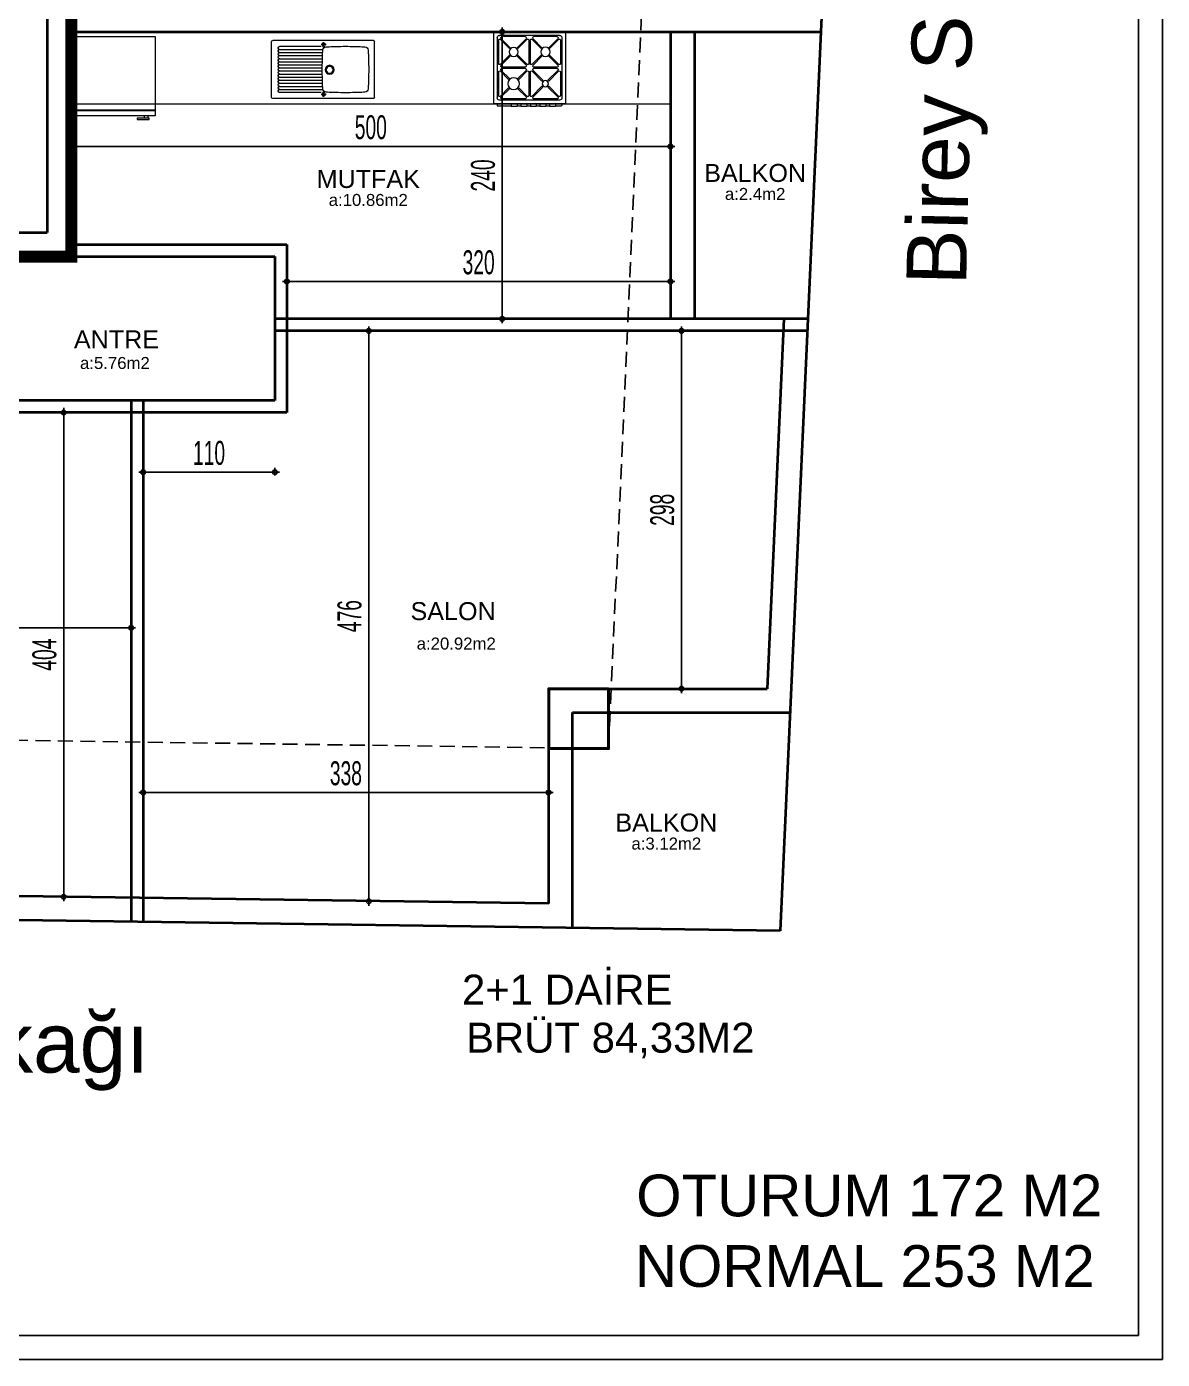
# Model space of a CAD drawing. Extents: x 2485 to 13744, y -6554 to 4135.
# Drawn here: x 9180 to 10128, y -6554 to -5442 of the extents above; entities that cross this region are included whole.
import ezdxf
from ezdxf.enums import TextEntityAlignment as Align

# ---------------------------------------------------------------- set-up
doc = ezdxf.new("R2010")
doc.units = 0
for name, pattern in [('DASHED2', [0.375, 0.25, -0.125]), ('DOT2', [3.175, 0, -3.175]), ('DUZ', [0])]:
    doc.linetypes.add(name, pattern=pattern)
for name, color, linetype in [('alan', 7, 'Continuous'), ('DIM', 7, 'Continuous'), ('mahal', 7, 'Continuous'), ('Y-IMAR', 15, 'DUZ')]:
    doc.layers.add(name, color=color, linetype=linetype)
for name, color, linetype, lineweight in [('DUVAR', 4, 'Continuous', 35), ('ince', 203, 'DUZ', 20), ('kolon', 1, 'Continuous', 40), ('MERDIVEN', 161, 'Continuous', 15), ('MIMARI', 2, 'Continuous', 20), ('OLCU10', 2, 'Continuous', 25), ('tefris', 6, 'Continuous', 15), ('YAZI_CADDE_SOKAK_YOL', 3, 'Continuous', 0)]:
    doc.layers.add(name, color=color, linetype=linetype, lineweight=lineweight)
doc.styles.get("Standard").update_dxf_attribs({"font": 'arial.ttf'})
doc.styles.add('STYLE1', font='arial.ttf', dxfattribs={"height": 1})
doc.styles.add('STYLE4', font='comic.ttf', dxfattribs={"height": 9})
doc.styles.add('T', font='ISOt.shx', dxfattribs={"width": 0.6})
doc.styles.add('VAZ', font='tahoma.ttf')
doc.dimstyles.new('DOT2', dxfattribs={"dimtxt": 20, "dimasz": 0.7, "dimexe": 5, "dimexo": 5, "dimgap": 6, "dimtad": 1, "dimdec": 0, "dimdsep": 46, "dimtxsty": 'T', "dimblk1": 'SEL2', "dimblk2": 'SEL2', "dimsah": 1, "dimcen": 0, "dimse1": 1, "dimse2": 1, "dimclrd": 256, "dimclre": 256, "dimclrt": 256, "dimadec": 0, "dimazin": 0, "dimtfac": 1, "dimtdec": 0, "dimtix": 1, "dimtmove": 2, "dimatfit": 3, "dimldrblk": 'SEL2', "dimfxl": 1, "dimtolj": 1, "dimtzin": 0, "dimarcsym": 0})

# ---------------------------------------------------------------- blocks, each defined once
blk = doc.blocks.new('G$C5A3F1A31')
at = {"layer": 'ince', "ltscale": 0.1}
for p, q in [((175.9, 41.6), (24.3, 41.6)), ((24.3, 20), (24.3, 41.6)), ((175.9, 20), (175.9, 41.6)), ((99.9, 25.2), (29.9, 25.2)), ((29.9, 21.7), (29.9, 25.2)), ((99.9, 25.2), (99.9, 21.7)), ((29.9, 20), (0.5, 20)), ((29.9, 20), (24.3, 20)), ((99.9, 21.7), (29.9, 21.7)), ((29.9, 0), (29.9, 20)), ((169.9, 20), (29.9, 20)), ((98.5, 17.8), (98.5, 21.3)), ((169.9, 21.3), (98.5, 21.3)), ((169.9, 17.8), (98.5, 17.8)), ((169.9, 21.3), (169.9, 17.8)), ((200.5, 20), (169.9, 20)), ((169.9, 0), (169.9, 20)), ((29.9, 0), (0.5, 0)), ((0.5, 0), (200.5, 0)), ((169.9, 0), (29.9, 0)), ((200.5, 0), (169.9, 0))]:
    blk.add_line(p, q, dxfattribs=at)
at = {"layer": 'MIMARI', "ltscale": 0.1}
for p, q in [((36.9, 198.8), (36.9, 222.1)), ((41.6, 222.1), (36.9, 222.1)), ((41.6, 198.8), (41.6, 222.1)), ((159.4, 198.8), (159.4, 222.1)), ((164.1, 222.1), (159.4, 222.1)), ((159.4, 198.8), (159.4, 222.1)), ((164.1, 222.1), (159.4, 222.1)), ((164.1, 198.8), (164.1, 222.1)), ((164.1, 198.8), (164.1, 222.1)), ((47.5, 198.8), (47.5, 210.5)), ((47.5, 210.5), (153.6, 210.5)), ((153.6, 198.8), (153.6, 210.5)), ((36.9, 198.8), (41.6, 198.8)), ((47.5, 198.8), (153.6, 198.8)), ((159.4, 198.8), (164.1, 198.8)), ((-5, 141.6), (12.8, 141.6)), ((-5, 141.6), (-5, 139.3)), ((-5, 139.3), (10.5, 139.3)), ((10.5, 139.3), (10.5, 129.9)), ((12.8, 141.6), (12.8, 127.5)), ((188.2, 141.6), (188.2, 127.5)), ((206, 141.6), (188.2, 141.6)), ((190.5, 139.3), (190.5, 129.9)), ((206, 139.3), (190.5, 139.3)), ((206, 141.6), (206, 139.3)), ((10.5, 129.9), (-5, 129.9)), ((-5, 129.9), (-5, 127.5)), ((12.8, 127.5), (-5, 127.5)), ((188.2, 127.5), (206, 127.5)), ((190.5, 129.9), (206, 129.9)), ((206, 129.9), (206, 127.5))]:
    blk.add_line(p, q, dxfattribs=at)
for points in [[(15.5, 176.5), (15.5, 188.4), (185.5, 188.4), (185.5, 27.1), (175.9, 27.1)], [(17.8, 176.5), (17.8, 186.1), (183.2, 186.1), (183.2, 29.4), (175.9, 29.4)], [(24.3, 27.1), (15.5, 27.1), (15.5, 176.5)], [(24.3, 29.4), (17.8, 29.4), (17.8, 176.5)], [(0.5, 139.3), (0.5, 129.9)], [(200.5, 139.3), (200.5, 129.9)]]:
    blk.add_lwpolyline(points, dxfattribs=at)
for points in [[(12.8, 137), (14, 137), (14, 132), (12.8, 132)], [(14, 135.5), (15.5, 134.6), (15.5, 134.6), (14, 133.6)], [(187, 135.5), (185.5, 134.6), (185.5, 134.6), (187, 133.6)], [(188.2, 137), (187, 137), (187, 132), (188.2, 132)]]:
    blk.add_lwpolyline(points, close=True, dxfattribs=at)
for points in [[(12.8, 137), (14, 137), (12.8, 132), (14, 132)], [(14, 133.6), (15.5, 134.6), (14, 135.5), (15.5, 134.6)], [(187, 133.6), (185.5, 134.6), (187, 135.5), (185.5, 134.6)], [(188.2, 137), (187, 137), (188.2, 132), (187, 132)]]:
    blk.add_solid(points, dxfattribs=at)
blk = doc.blocks.new('SEL2')
at = {"layer": 'OLCU10'}
for p, q in [((5.25, 0), (-5.25, 0)), ((0, 5.25), (0, -3.95))]:
    blk.add_line(p, q, dxfattribs=at)
blk.add_circle((0, 0), 2.75, dxfattribs=at)
blk = doc.blocks.new('*D166')
at = {"layer": 'Defpoints', "color": 0}
for p in [(28.7, 370), (28.7, 165), (60.1, 165)]:
    blk.add_point(p, dxfattribs=at)
at = {"layer": 'DIM', "lineweight": -2}
blk.add_line((60.1, 369.3), (60.1, 165.7), dxfattribs=at)
at = {"layer": 'DIM', "linetype": 'ByBlock', "lineweight": -2, "xscale": 0.7, "yscale": 0.7, "zscale": 0.7}
for p, rotation in [((60.1, 370), 90.00000000000001), ((60.1, 165), 270)]:
    blk.add_blockref('SEL2', p, dxfattribs=dict(at, rotation=rotation))
at = {"layer": 'DIM', "insert": (44.1, 267.5), "char_height": 20, "attachment_point": 5, "rotation": 90, "style": 'T'}
blk.add_mtext('\\A1;205', dxfattribs=at)
blk = doc.blocks.new('801523d012')
at = {"layer": 'DUVAR'}
for p, q in [((397008.2, 4542242), (397068.7, 4542191.7)), ((397015.3, 4542242), (397068.7, 4542198.7))]:
    blk.add_line(p, q, dxfattribs=at)
at = {"layer": 'MERDIVEN'}
for p, q in [((396809.4, 4542140.5), (396924.4, 4542113.8)), ((397069.2, 4542135.6), (396953.7, 4542108.8)), ((396928.7, 4542122), (396928.7, 4542014)), ((396923.7, 4542098), (396808.7, 4542098)), ((397068.7, 4542092), (396953.7, 4542092)), ((396923.7, 4542071), (396808.7, 4542071)), ((397068.7, 4542065), (396953.7, 4542065)), ((396923.7, 4542044), (396808.7, 4542044)), ((397068.7, 4542038), (396953.7, 4542038)), ((396923.7, 4542017), (396808.7, 4542017)), ((397068.7, 4542011), (396953.7, 4542011))]:
    blk.add_line(p, q, dxfattribs=at)
at = {"layer": 'MERDIVEN', "linetype": 'DOT2'}
for p, q in [((396808.7, 4542137.5), (396923.7, 4542110.8)), ((397068.7, 4542137.5), (396953.7, 4542110.8)), ((396928.7, 4542095), (396808.7, 4542095)), ((397068.7, 4542095), (396948.7, 4542095)), ((396928.7, 4542068), (396808.7, 4542068)), ((397068.7, 4542068), (396948.7, 4542068)), ((396928.7, 4542041), (396808.7, 4542041)), ((397068.7, 4542041), (396948.7, 4542041)), ((396928.7, 4542014), (396808.7, 4542014)), ((397068.7, 4542014), (396948.7, 4542014))]:
    blk.add_line(p, q, dxfattribs=at)
for points in [[(396926.5, 4542130.7), (396818.5, 4542242)], [(396876.7, 4542242), (396929.9, 4542134.1)], [(396938.7, 4542132), (396938.7, 4542242)], [(397000.8, 4542242), (396947.6, 4542134.1)], [(396950.9, 4542130.7), (397036.3, 4542218.6)], [(396808.7, 4542189.2), (396923.7, 4542121.9)], [(397068.7, 4542189.2), (396953.7, 4542121.9)]]:
    blk.add_lwpolyline(points, dxfattribs=at)
at = {"layer": 'MERDIVEN'}
for points in [[(396928.7, 4542132.8), (396822.7, 4542242)], [(396880, 4542242), (396932.6, 4542135.4)], [(396941.7, 4542136.1), (396941.7, 4542242)], [(397004.1, 4542242), (396949.9, 4542132)], [(396952.5, 4542128), (397038.6, 4542216.7)], [(396810.2, 4542191.8), (396925.2, 4542124.5)], [(397068.7, 4542185.8), (396953.7, 4542118.4)], [(396868.7, 4542014), (396857.7, 4542041), (396868.7, 4542041)], [(396868.7, 4542014), (396879.8, 4542041), (396868.7, 4542041)], [(396928.7, 4542014), (396948.7, 4542014)]]:
    blk.add_lwpolyline(points, dxfattribs=at)
blk.add_lwpolyline([(397008.7, 4542011), (397008.7, 4542039), (397008.7, 4542041), (397008.7, 4542068), (397008.7, 4542095), (397008.7, 4542122, 0.086429), (397004.6, 4542145.6, 0.06725), (396996, 4542162.3, 0.076795), (396981.1, 4542177.7, 0.076203), (396962.5, 4542187.8, 0.086852), (396938.7, 4542192, 0.086852), (396915, 4542187.8, 0.076203), (396896.3, 4542177.7, 0.076795), (396881.5, 4542162.3, 0.06725), (396872.9, 4542145.6, 0.086429), (396868.7, 4542122), (396868.7, 4542095), (396868.7, 4542068), (396868.7, 4542041), (396868.7, 4542014)], format="xyb", dxfattribs=at)
for points in [[(396953.7, 4542039), (396953.7, 4542041), (396953.7, 4542068), (396953.7, 4542095), (396953.7, 4542122, 0.086429), (396952.8, 4542127, 0.06725), (396951, 4542130.6, 0.076795), (396947.8, 4542133.9, 0.076203), (396943.8, 4542136.1, 0.086852), (396938.7, 4542137, 0.086852), (396933.6, 4542136.1, 0.076203), (396929.6, 4542133.9, 0.076795), (396926.5, 4542130.6, 0.06725), (396924.6, 4542127, 0.086429), (396923.7, 4542122), (396923.7, 4542095), (396923.7, 4542068), (396923.7, 4542041), (396923.7, 4542009), (396953.7, 4542009)], [(396948.7, 4542039), (396948.7, 4542041), (396948.7, 4542068), (396948.7, 4542095), (396948.7, 4542122, 0.086429), (396948.1, 4542125.4, 0.06725), (396946.9, 4542127.7, 0.076795), (396944.8, 4542129.9, 0.076203), (396942.1, 4542131.4, 0.086852), (396938.7, 4542132, 0.086852), (396935.3, 4542131.4, 0.076203), (396932.7, 4542129.9, 0.076795), (396930.6, 4542127.7, 0.06725), (396929.3, 4542125.4, 0.086429), (396928.7, 4542122), (396928.7, 4542095), (396928.7, 4542068), (396928.7, 4542041), (396928.7, 4542014), (396948.7, 4542014)]]:
    blk.add_lwpolyline(points, format="xyb", close=True, dxfattribs=at)
blk.add_circle((397008.7, 4542011), 8.11, dxfattribs=at)
blk.add_arc((396938.7, 4542122), 10, 0, 180, dxfattribs=at)
for s, p in [('10', (396875.2, 4542212.3)), ('9', (396919.8, 4542215.2)), ('8', (396964.7, 4542218.3)), ('7', (396999.5, 4542209.2)), ('11', (396844.8, 4542191.8)), ('6', (397023.1, 4542180.1)), ('12', (396833.4, 4542155.1)), ('5', (397034.4, 4542146.9)), ('13', (396830.8, 4542110.9)), ('4', (397037.8, 4542104.8)), ('14', (396832.7, 4542084.4)), ('3', (397038.5, 4542077.9)), ('15', (396834.4, 4542056.2)), ('2', (397038, 4542051.6)), ('16', (396834.9, 4542028.9)), ('1', (397036.7, 4542027.4)), ('17', (396836.2, 4542001.9))]:
    blk.add_text(s, height=11, dxfattribs=at).set_placement(p, align=Align.MIDDLE)
at = {"layer": 'MERDIVEN', "style": 'STYLE4'}
blk.add_text('(17X17.50Rh=290/27)', height=9.321, rotation=90, dxfattribs=at).set_placement((396917.1, 4542004.4))
blk = doc.blocks.new('*D167')
at = {"layer": 'Defpoints', "color": 0}
for p in [(353.7, 255), (371.2, 255), (220.2, 140)]:
    blk.add_point(p, dxfattribs=at)
at = {"layer": 'DIM', "lineweight": -2}
blk.add_line((371.2, 140.7), (371.2, 254.3), dxfattribs=at)
at = {"layer": 'DIM', "linetype": 'ByBlock', "lineweight": -2, "xscale": 0.7, "yscale": 0.7, "zscale": 0.7}
for p, rotation in [((371.2, 255), 90), ((371.2, 140), 270)]:
    blk.add_blockref('SEL2', p, dxfattribs=dict(at, rotation=rotation))
at = {"layer": 'DIM', "insert": (355.2, 197.5), "char_height": 20, "attachment_point": 5, "rotation": 90, "style": 'T'}
blk.add_mtext('\\A1;115', dxfattribs=at)
blk = doc.blocks.new('*D168')
at = {"layer": 'Defpoints', "color": 0}
for p in [(337.5, 375), (371.2, 375), (353.7, 255)]:
    blk.add_point(p, dxfattribs=at)
at = {"layer": 'DIM', "lineweight": -2}
blk.add_line((371.2, 255.7), (371.2, 374.3), dxfattribs=at)
at = {"layer": 'DIM', "linetype": 'ByBlock', "lineweight": -2, "xscale": 0.7, "yscale": 0.7, "zscale": 0.7}
for p, rotation in [((371.2, 375), 90), ((371.2, 255), 270)]:
    blk.add_blockref('SEL2', p, dxfattribs=dict(at, rotation=rotation))
at = {"layer": 'DIM', "insert": (355.2, 315), "char_height": 20, "attachment_point": 5, "rotation": 90, "style": 'T'}
blk.add_mtext('\\A1;120', dxfattribs=at)
blk = doc.blocks.new('*D169')
at = {"layer": 'Defpoints', "color": 0}
for p in [(337.5, 395), (371.2, 395), (337.5, 375)]:
    blk.add_point(p, dxfattribs=at)
at = {"layer": 'DIM', "lineweight": -2}
for p, q in [((371.2, 395.7), (371.2, 396.4)), ((371.2, 375), (371.2, 395)), ((371.2, 374.3), (371.2, 373.6))]:
    blk.add_line(p, q, dxfattribs=at)
at = {"layer": 'DIM', "linetype": 'ByBlock', "lineweight": -2, "xscale": 0.7, "yscale": 0.7, "zscale": 0.7}
for p, rotation in [((371.2, 395), 270), ((371.2, 375), 90)]:
    blk.add_blockref('SEL2', p, dxfattribs=dict(at, rotation=rotation))
at = {"layer": 'DIM', "insert": (355.2, 385), "char_height": 20, "attachment_point": 5, "rotation": 90, "style": 'T'}
blk.add_mtext('\\A1;20', dxfattribs=at)
blk = doc.blocks.new('*D170')
at = {"layer": 'Defpoints', "color": 0}
for p in [(52.5, 165), (52.5, 140), (60.1, 140)]:
    blk.add_point(p, dxfattribs=at)
at = {"layer": 'DIM', "lineweight": -2}
for p, q in [((60.1, 165.7), (60.1, 166.4)), ((60.1, 165), (60.1, 140)), ((60.1, 139.3), (60.1, 138.6))]:
    blk.add_line(p, q, dxfattribs=at)
at = {"layer": 'DIM', "linetype": 'ByBlock', "lineweight": -2, "xscale": 0.7, "yscale": 0.7, "zscale": 0.7}
for p, rotation in [((60.1, 165), 270), ((60.1, 140), 90.00000000000001)]:
    blk.add_blockref('SEL2', p, dxfattribs=dict(at, rotation=rotation))
at = {"layer": 'DIM', "insert": (44.1, 152.5), "char_height": 20, "attachment_point": 5, "rotation": 90, "style": 'T'}
blk.add_mtext('\\A1;25', dxfattribs=at)
blk = doc.blocks.new('*D171')
at = {"layer": 'Defpoints', "color": 0}
for p in [(483.7, 271), (483.7, 256.7), (503.7, 241)]:
    blk.add_point(p, dxfattribs=at)
at = {"layer": 'DIM', "lineweight": -2}
for p, q in [((483, 271), (482.3, 271)), ((503.7, 271), (483.7, 271)), ((504.4, 271), (505.1, 271))]:
    blk.add_line(p, q, dxfattribs=at)
at = {"layer": 'DIM', "linetype": 'ByBlock', "lineweight": -2, "xscale": 0.7, "yscale": 0.7, "zscale": 0.7}
blk.add_blockref('SEL2', (483.7, 271), dxfattribs=at)
at = {"layer": 'DIM', "linetype": 'ByBlock', "lineweight": -2, "xscale": 0.7, "yscale": 0.7, "zscale": 0.7, "rotation": 180}
blk.add_blockref('SEL2', (503.7, 271), dxfattribs=at)
at = {"layer": 'DIM', "insert": (493.7, 287), "char_height": 20, "attachment_point": 5, "style": 'T'}
blk.add_mtext('\\A1;20', dxfattribs=at)
blk = doc.blocks.new('*D172')
at = {"layer": 'Defpoints', "color": 0}
for p in [(223.7, 271), (483.7, 256.7), (223.7, 245)]:
    blk.add_point(p, dxfattribs=at)
at = {"layer": 'DIM', "lineweight": -2}
blk.add_line((483, 271), (224.4, 271), dxfattribs=at)
at = {"layer": 'DIM', "linetype": 'ByBlock', "lineweight": -2, "xscale": 0.7, "yscale": 0.7, "zscale": 0.7, "rotation": 180}
blk.add_blockref('SEL2', (223.7, 271), dxfattribs=at)
at = {"layer": 'DIM', "linetype": 'ByBlock', "lineweight": -2, "xscale": 0.7, "yscale": 0.7, "zscale": 0.7}
blk.add_blockref('SEL2', (483.7, 271), dxfattribs=at)
at = {"layer": 'DIM', "insert": (353.7, 287), "char_height": 20, "attachment_point": 5, "style": 'T'}
blk.add_mtext('\\A1;260', dxfattribs=at)
blk = doc.blocks.new('*D173')
at = {"layer": 'Defpoints', "color": 0}
for p in [(198.7, 271), (198.7, 250.3), (223.7, 245)]:
    blk.add_point(p, dxfattribs=at)
at = {"layer": 'DIM', "lineweight": -2}
for p, q in [((198, 271), (197.3, 271)), ((223.7, 271), (198.7, 271)), ((224.4, 271), (225.1, 271))]:
    blk.add_line(p, q, dxfattribs=at)
at = {"layer": 'DIM', "linetype": 'ByBlock', "lineweight": -2, "xscale": 0.7, "yscale": 0.7, "zscale": 0.7}
blk.add_blockref('SEL2', (198.7, 271), dxfattribs=at)
at = {"layer": 'DIM', "linetype": 'ByBlock', "lineweight": -2, "xscale": 0.7, "yscale": 0.7, "zscale": 0.7, "rotation": 180}
blk.add_blockref('SEL2', (223.7, 271), dxfattribs=at)
at = {"layer": 'DIM', "insert": (211.2, 287), "char_height": 20, "attachment_point": 5, "style": 'T'}
blk.add_mtext('\\A1;25', dxfattribs=at)
blk = doc.blocks.new('*D174')
at = {"layer": 'Defpoints', "color": 0}
for p in [(28.7, 271), (28.7, 259), (198.7, 250.3)]:
    blk.add_point(p, dxfattribs=at)
at = {"layer": 'DIM', "lineweight": -2}
blk.add_line((198, 271), (29.4, 271), dxfattribs=at)
at = {"layer": 'DIM', "linetype": 'ByBlock', "lineweight": -2, "xscale": 0.7, "yscale": 0.7, "zscale": 0.7, "rotation": 180}
blk.add_blockref('SEL2', (28.7, 271), dxfattribs=at)
at = {"layer": 'DIM', "linetype": 'ByBlock', "lineweight": -2, "xscale": 0.7, "yscale": 0.7, "zscale": 0.7}
blk.add_blockref('SEL2', (198.7, 271), dxfattribs=at)
at = {"layer": 'DIM', "insert": (113.7, 287), "char_height": 20, "attachment_point": 5, "style": 'T'}
blk.add_mtext('\\A1;170', dxfattribs=at)
blk = doc.blocks.new('*D175')
at = {"layer": 'Defpoints', "color": 0}
for p in [(3.7, 271), (3.7, 259), (28.7, 259)]:
    blk.add_point(p, dxfattribs=at)
at = {"layer": 'DIM', "lineweight": -2}
for p, q in [((3, 271), (2.3, 271)), ((28.7, 271), (3.7, 271)), ((29.4, 271), (30.1, 271))]:
    blk.add_line(p, q, dxfattribs=at)
at = {"layer": 'DIM', "linetype": 'ByBlock', "lineweight": -2, "xscale": 0.7, "yscale": 0.7, "zscale": 0.7}
blk.add_blockref('SEL2', (3.7, 271), dxfattribs=at)
at = {"layer": 'DIM', "linetype": 'ByBlock', "lineweight": -2, "xscale": 0.7, "yscale": 0.7, "zscale": 0.7, "rotation": 180}
blk.add_blockref('SEL2', (28.7, 271), dxfattribs=at)
at = {"layer": 'DIM', "insert": (16.2, 287), "char_height": 20, "attachment_point": 5, "style": 'T'}
blk.add_mtext('\\A1;25', dxfattribs=at)
blk = doc.blocks.new('*D186')
at = {"layer": 'Defpoints', "color": 0}
for p in [(9585, -5446.3), (9577.4, -5685.8), (9585, -5685.8)]:
    blk.add_point(p, dxfattribs=at)
at = {"layer": 'DIM', "lineweight": -2}
blk.add_line((9577.4, -5447), (9577.4, -5685.1), dxfattribs=at)
at = {"layer": 'DIM', "linetype": 'ByBlock', "lineweight": -2, "xscale": 0.7, "yscale": 0.7, "zscale": 0.7}
for p, rotation in [((9577.4, -5446.3), 90), ((9577.4, -5685.8), 270)]:
    blk.add_blockref('SEL2', p, dxfattribs=dict(at, rotation=rotation))
at = {"layer": 'DIM', "insert": (9561.4, -5566.1), "char_height": 20, "attachment_point": 5, "rotation": 90, "style": 'T'}
blk.add_mtext('\\A1;240', dxfattribs=at)
blk = doc.blocks.new('*D187')
at = {"layer": 'Defpoints', "color": 0}
for p in [(9027.7, -5943.6), (9267.7, -5943.6), (9267.7, -5943.6)]:
    blk.add_point(p, dxfattribs=at)
at = {"layer": 'DIM', "lineweight": -2}
blk.add_line((9028.4, -5943.6), (9267, -5943.6), dxfattribs=at)
at = {"layer": 'DIM', "linetype": 'ByBlock', "lineweight": -2, "xscale": 0.7, "yscale": 0.7, "zscale": 0.7, "rotation": 180}
blk.add_blockref('SEL2', (9027.7, -5943.6), dxfattribs=at)
at = {"layer": 'DIM', "linetype": 'ByBlock', "lineweight": -2, "xscale": 0.7, "yscale": 0.7, "zscale": 0.7}
blk.add_blockref('SEL2', (9267.7, -5943.6), dxfattribs=at)
at = {"layer": 'DIM', "insert": (9147.7, -5927.6), "char_height": 20, "attachment_point": 5, "style": 'T'}
blk.add_mtext('\\A1;240', dxfattribs=at)
blk = doc.blocks.new('*D188')
at = {"layer": 'Defpoints', "color": 0}
for p in [(9487, -5695.8), (9466, -6171.7), (9480.2, -6171.7)]:
    blk.add_point(p, dxfattribs=at)
at = {"layer": 'DIM', "lineweight": -2}
blk.add_line((9466, -5696.5), (9466, -6171), dxfattribs=at)
at = {"layer": 'DIM', "linetype": 'ByBlock', "lineweight": -2, "xscale": 0.7, "yscale": 0.7, "zscale": 0.7}
for p, rotation in [((9466, -5695.8), 90), ((9466, -6171.7), 270)]:
    blk.add_blockref('SEL2', p, dxfattribs=dict(at, rotation=rotation))
at = {"layer": 'DIM', "insert": (9450, -5933.8), "char_height": 20, "attachment_point": 5, "rotation": 90, "style": 'T'}
blk.add_mtext('\\A1;476', dxfattribs=at)
blk = doc.blocks.new('*D189')
at = {"layer": 'Defpoints', "color": 0}
for p in [(9277.7, -6081), (9277.7, -6084), (9616.1, -6084)]:
    blk.add_point(p, dxfattribs=at)
at = {"layer": 'DIM', "lineweight": -2}
blk.add_line((9615.4, -6081), (9278.4, -6081), dxfattribs=at)
at = {"layer": 'DIM', "linetype": 'ByBlock', "lineweight": -2, "xscale": 0.7, "yscale": 0.7, "zscale": 0.7, "rotation": 180}
blk.add_blockref('SEL2', (9277.7, -6081), dxfattribs=at)
at = {"layer": 'DIM', "linetype": 'ByBlock', "lineweight": -2, "xscale": 0.7, "yscale": 0.7, "zscale": 0.7}
blk.add_blockref('SEL2', (9616.1, -6081), dxfattribs=at)
at = {"layer": 'DIM', "insert": (9446.9, -6065), "char_height": 20, "attachment_point": 5, "style": 'T'}
blk.add_mtext('\\A1;338', dxfattribs=at)
blk = doc.blocks.new('*D190')
at = {"layer": 'Defpoints', "color": 0}
for p in [(9387.7, -5775.9), (9277.7, -5795.9), (9387.7, -5813.7)]:
    blk.add_point(p, dxfattribs=at)
at = {"layer": 'DIM', "lineweight": -2}
blk.add_line((9278.4, -5813.7), (9387, -5813.7), dxfattribs=at)
at = {"layer": 'DIM', "linetype": 'ByBlock', "lineweight": -2, "xscale": 0.7, "yscale": 0.7, "zscale": 0.7, "rotation": 180}
blk.add_blockref('SEL2', (9277.7, -5813.7), dxfattribs=at)
at = {"layer": 'DIM', "linetype": 'ByBlock', "lineweight": -2, "xscale": 0.7, "yscale": 0.7, "zscale": 0.7}
blk.add_blockref('SEL2', (9387.7, -5813.7), dxfattribs=at)
at = {"layer": 'DIM', "insert": (9332.7, -5797.7), "char_height": 20, "attachment_point": 5, "style": 'T'}
blk.add_mtext('\\A1;110', dxfattribs=at)
blk = doc.blocks.new('*D192')
at = {"layer": 'Defpoints', "color": 0}
for p in [(9217.7, -5763.8), (9211.4, -6168), (9212.1, -6168)]:
    blk.add_point(p, dxfattribs=at)
at = {"layer": 'DIM', "lineweight": -2}
blk.add_line((9211.4, -5764.5), (9211.4, -6167.3), dxfattribs=at)
at = {"layer": 'DIM', "linetype": 'ByBlock', "lineweight": -2, "xscale": 0.7, "yscale": 0.7, "zscale": 0.7}
for p, rotation in [((9211.4, -5763.8), 90), ((9211.4, -6168), 270)]:
    blk.add_blockref('SEL2', p, dxfattribs=dict(at, rotation=rotation))
at = {"layer": 'DIM', "insert": (9195.4, -5965.9), "char_height": 20, "attachment_point": 5, "rotation": 90, "style": 'T'}
blk.add_mtext('\\A1;404', dxfattribs=at)
blk = doc.blocks.new('*D194')
at = {"layer": 'Defpoints', "color": 0}
for p in [(9717.7, -5542), (9217.7, -5551), (9717.7, -5551)]:
    blk.add_point(p, dxfattribs=at)
at = {"layer": 'DIM', "lineweight": -2}
blk.add_line((9218.4, -5542), (9717, -5542), dxfattribs=at)
at = {"layer": 'DIM', "linetype": 'ByBlock', "lineweight": -2, "xscale": 0.7, "yscale": 0.7, "zscale": 0.7, "rotation": 180}
blk.add_blockref('SEL2', (9217.7, -5542), dxfattribs=at)
at = {"layer": 'DIM', "linetype": 'ByBlock', "lineweight": -2, "xscale": 0.7, "yscale": 0.7, "zscale": 0.7}
blk.add_blockref('SEL2', (9717.7, -5542), dxfattribs=at)
at = {"layer": 'DIM', "insert": (9467.7, -5526), "char_height": 20, "attachment_point": 5, "style": 'T'}
blk.add_mtext('\\A1;500', dxfattribs=at)
blk = doc.blocks.new('*D195')
at = {"layer": 'Defpoints', "color": 0}
for p in [(9397.7, -5623.8), (9717.7, -5623.8), (9717.7, -5654.7)]:
    blk.add_point(p, dxfattribs=at)
at = {"layer": 'DIM', "lineweight": -2}
blk.add_line((9398.4, -5654.7), (9717, -5654.7), dxfattribs=at)
at = {"layer": 'DIM', "linetype": 'ByBlock', "lineweight": -2, "xscale": 0.7, "yscale": 0.7, "zscale": 0.7, "rotation": 180}
blk.add_blockref('SEL2', (9397.7, -5654.7), dxfattribs=at)
at = {"layer": 'DIM', "linetype": 'ByBlock', "lineweight": -2, "xscale": 0.7, "yscale": 0.7, "zscale": 0.7}
blk.add_blockref('SEL2', (9717.7, -5654.7), dxfattribs=at)
at = {"layer": 'DIM', "insert": (9557.7, -5638.7), "char_height": 20, "attachment_point": 5, "style": 'T'}
blk.add_mtext('\\A1;320', dxfattribs=at)
blk = doc.blocks.new('Buzdlb2')
for p, q in [((-32, 0), (32, 0)), ((35, -4), (-35, -4)), ((-35, -4), (-35, -70)), ((35, -70), (35, -4)), ((35, -65), (-35, -65)), ((-35, -66), (35, -66)), ((-35, -70), (35, -70))]:
    blk.add_line(p, q)
at = {"color": 8}
for p, q in [((-30, -72), (-20, -72)), ((-30, -73), (-30, -72)), ((-20, -73), (-30, -73)), ((-29, -70), (-29, -72)), ((-26, -70), (-26, -72)), ((-20, -72), (-20, -73))]:
    blk.add_line(p, q, dxfattribs=at)
blk = doc.blocks.new('Evye-2')
for p, q in [((-37.5, -23), (-37.5, 23.5)), ((-36.5, 24.5), (47.5, 24.5)), ((5, 19), (5, 23)), ((48.5, -23), (48.5, 23.5)), ((3, 21), (7, 21)), ((3, -20.5), (7, -20.5)), ((5, -22.5), (5, -18.5)), ((-36.5, -24), (47.5, -24))]:
    blk.add_line(p, q)
at = {"color": 8}
for p, q in [((41.7, 16.9366), (5.5459, 16.9366)), ((41.7, 14.3766), (6, 14.3766)), ((41.7, 11.8166), (6, 11.8166)), ((7, 19.5), (41.7, 19.5)), ((42.9, 18.3), (42.9, 18.1366)), ((42.9, 15.7366), (42.9, 15.5766)), ((42.9, 13.1766), (42.9, 13.0166)), ((41.7, 9.2566), (6, 9.2566)), ((41.7, 6.6966), (6.0519, 6.6966)), ((41.7, 4.1366), (6.0917, 4.1366)), ((41.7, 1.5766), (6.1117, 1.5766)), ((42.9, 10.6166), (42.9, 10.4566)), ((42.9, 8.0566), (42.9, 7.8966)), ((42.9, 5.4966), (42.9, 5.3366)), ((42.9, 2.9366), (42.9, 2.7766)), ((42.9, 0.3766), (42.9, 0.2166)), ((41.7, -8.6634), (6, -8.6634)), ((41.7, -6.1034), (6.0537, -6.1034)), ((41.7, -3.5434), (6.0928, -3.5434)), ((41.7, -0.9834), (6.1121, -0.9834)), ((42.9, -2.1834), (42.9, -2.3434)), ((42.9, -4.7434), (42.9, -4.9034)), ((42.9, -7.3034), (42.9, -7.4634)), ((42.9, -9.8634), (42.9, -10.0234)), ((41.7, -16.3434), (5.5602, -16.3434)), ((41.7, -11.2234), (6, -11.2234)), ((41.7, -13.7834), (6, -13.7834)), ((7, -19), (41.7, -19)), ((42.9, -12.4234), (42.9, -12.5834)), ((42.9, -14.9834), (42.9, -15.1434)), ((42.9, -17.5434), (42.9, -17.8))]:
    blk.add_line(p, q, dxfattribs=at)
for centre, radius in [((5, 21), 1.5), ((0, 0), 3.75), ((0, 0), 2.9), ((5, -20.5), 1.5)]:
    blk.add_circle(centre, radius)
for centre, radius, start, end in [((-36.5, 23.5), 1, 90, 180), ((47.5, 23.5), 1, 0, 90), ((134.2205, 4.2225), 166.7873, 176.686806, 178.626337), ((34.8012, 9.9778), 67.2016, 174.430498, 176.686733), ((-29.5, 16.5), 2.5831, 90, 180), ((-22.9779, -47.8015), 67.2017, 93.313256, 95.56949), ((-17.2225, -147.2206), 166.7873, 91.373663, 93.313194), ((-13.2502, -312.8726), 332.4869, 89.999972, 91.373679), ((-13.2498, -312.8726), 332.4869, 88.626321, 90.000028), ((-9.2775, -147.2206), 166.7873, 86.686806, 88.626337), ((-3.5221, -47.8011), 67.2014, 84.430506, 86.686741), ((3, 16.5), 2.5831, 0, 90), ((-61.3012, 9.9779), 67.2016, 3.313246, 5.569481), ((-160.7205, 4.2225), 166.7873, 1.373663, 3.313194), ((299.8725, 0.2501), 332.4869, 178.626321, 180.000028), ((299.8725, 0.2498), 332.4869, 179.999972, 181.373679), ((-326.3726, 0.2498), 332.4869, 358.626321, 0.000028), ((-326.3725, 0.2501), 332.4869, 359.999972, 1.373679), ((134.2205, -3.7226), 166.7873, 181.373663, 183.313194), ((-160.7205, -3.7226), 166.7873, 356.686806, 358.626337), ((34.8012, -9.4779), 67.2015, 183.313269, 185.569504), ((-29.5, -16), 2.5831, 180, 270), ((-22.9779, 48.3014), 67.2017, 264.43051, 266.686744), ((-17.2225, 147.7205), 166.7873, 266.686806, 268.626337), ((-13.2502, 313.3725), 332.4869, 268.626321, 270.000028), ((-13.2498, 313.3725), 332.4869, 269.999972, 271.373679), ((-9.2775, 147.7205), 166.7873, 271.373663, 273.313194), ((-3.5221, 48.301), 67.2014, 273.313238, 275.569472), ((3, -16), 2.5831, 270, 0), ((-61.3012, -9.478), 67.2015, 354.430518, 356.686753), ((-36.5, -23), 1, 180, 270), ((47.5, -23), 1, 270, 0)]:
    blk.add_arc(centre, radius, start, end)
for centre, start, end in [((41.7, 18.3), 0, 90), ((41.7, 18.1366), 270, 0), ((41.7, 15.7366), 0, 90), ((41.7, 15.5766), 270, 0), ((41.7, 13.1766), 0, 90), ((41.7, 13.0166), 270, 0), ((41.7, 10.6166), 0, 90), ((41.7, 10.4566), 270, 0), ((41.7, 8.0566), 0, 90), ((41.7, 7.8966), 270, 0), ((41.7, 5.4966), 0, 90), ((41.7, 5.3366), 270, 0), ((41.7, 2.9366), 0, 90), ((41.7, 2.7766), 270, 0), ((41.7, 0.3766), 0, 90), ((41.7, 0.2166), 270, 0), ((41.7, -2.1834), 0, 90), ((41.7, -2.3434), 270, 0), ((41.7, -4.7434), 0, 90), ((41.7, -4.9034), 270, 0), ((41.7, -7.3034), 0, 90), ((41.7, -7.4634), 270, 0), ((41.7, -9.8634), 0, 90), ((41.7, -10.0234), 270, 0), ((41.7, -12.4234), 0, 90), ((41.7, -12.5834), 270, 0), ((41.7, -14.9834), 0, 90), ((41.7, -15.1434), 270, 0), ((41.7, -17.5434), 0, 90), ((41.7, -17.8), 270, 0)]:
    blk.add_arc(centre, 1.2, start, end, dxfattribs=at)
blk = doc.blocks.new('Firin-2')
at = {"color": 0}
for q in [(-30, -60), (30, 0)]:
    blk.add_line((-30, 0), q, dxfattribs=at)
for p, q in [((-27, -5), (-27, -55)), ((-25, -3), (25, -3)), ((27, -5), (27, -55)), ((30, 0), (30, -60)), ((-30, -60), (30, -60)), ((-25, -57), (25, -57))]:
    blk.add_line(p, q)
at = {"color": 8}
for p, q in [((-26, -7.1213), (-26, -26.3787)), ((-24.2929, -6.4142), (-16.7856, -13.9216)), ((-23.5858, -5.7071), (-16.0785, -13.2145)), ((-22.8787, -4), (-3.6214, -4)), ((-2.9142, -5.7071), (-10.4216, -13.2145)), ((-2.2071, -6.4142), (-9.7145, -13.9216)), ((-0.5, -7.1213), (-0.5, -26.3787)), ((0.5, -7.1213), (0.5, -26.3787)), ((9.7144, -13.9216), (2.2071, -6.4142)), ((10.4215, -13.2145), (2.9142, -5.7071)), ((3.6213, -4), (22.8786, -4)), ((16.0784, -13.2145), (23.5858, -5.7071)), ((16.7855, -13.9216), (24.2929, -6.4142)), ((26, -7.1213), (26, -26.3787)), ((-16.7856, -19.5785), (-24.2929, -27.0858)), ((-16.0785, -20.2856), (-23.5858, -27.7929)), ((-16.0785, -13.2145), (-16.7856, -13.9216)), ((-16.7856, -19.5785), (-16.0785, -20.2856)), ((-10.4216, -13.2145), (-9.7145, -13.9216)), ((-9.7145, -19.5785), (-10.4216, -20.2856)), ((-10.4216, -20.2856), (-2.9142, -27.7929)), ((-9.7145, -19.5785), (-2.2071, -27.0858)), ((2.2071, -27.0858), (9.7144, -19.5785)), ((2.9142, -27.7929), (10.4215, -20.2856)), ((9.7144, -13.9216), (10.4215, -13.2145)), ((10.4215, -20.2856), (9.7144, -19.5785)), ((16.7855, -13.9216), (16.0784, -13.2145)), ((16.0784, -20.2856), (16.7855, -19.5785)), ((23.5858, -27.7929), (16.0784, -20.2856)), ((24.2929, -27.0858), (16.7855, -19.5785)), ((-24.2929, -32.9142), (-16.0785, -41.1287)), ((-23.5858, -32.2071), (-15.3714, -40.4216)), ((-22.8787, -29.5), (-3.6214, -29.5)), ((-22.8787, -30.5), (-3.6214, -30.5)), ((-11.1287, -40.4216), (-2.9142, -32.2071)), ((-10.4216, -41.1287), (-2.2071, -32.9142)), ((2.2071, -32.9142), (9.0073, -39.7145)), ((2.9142, -32.2071), (9.7144, -39.0074)), ((3.6213, -29.5), (22.8786, -29.5)), ((3.6213, -30.5), (22.8786, -30.5)), ((16.7855, -39.0074), (23.5858, -32.2071)), ((17.4926, -39.7145), (24.2929, -32.9142)), ((-26, -33.6213), (-26, -52.8787)), ((-16.0785, -41.1287), (-15.3714, -40.4216)), ((-11.1287, -40.4216), (-10.4216, -41.1287)), ((-0.5, -33.6213), (-0.5, -52.8787)), ((0.5, -33.6213), (0.5, -52.8787)), ((9.0073, -39.7145), (9.7144, -39.0074)), ((16.7855, -39.0074), (17.4926, -39.7145)), ((26, -33.6213), (26, -52.8787)), ((-24.2929, -53.5858), (-16.0785, -45.3713)), ((-23.5858, -54.2929), (-15.3714, -46.0785)), ((-16.0785, -45.3713), (-15.3714, -46.0785)), ((-11.1287, -46.0785), (-10.4216, -45.3713)), ((-11.1287, -46.0785), (-2.9142, -54.2929)), ((-10.4216, -45.3713), (-2.2071, -53.5858)), ((2.2071, -53.5858), (9.0073, -46.7856)), ((2.9142, -54.2929), (9.7144, -47.4927)), ((9.0073, -46.7856), (9.7144, -47.4927)), ((16.7855, -47.4927), (17.4926, -46.7856)), ((16.7855, -47.4927), (23.5858, -54.2929)), ((17.4926, -46.7856), (24.2929, -53.5858)), ((-27, -60.4148), (-27, -61.5)), ((-27, -61.5), (-26.5, -62)), ((-26.5, -62), (-21.6881, -62)), ((-22.8787, -56), (-3.6214, -56)), ((-21.6881, -60.4148), (-21.6881, -62.4148)), ((-21.6881, -62.4148), (-16.6881, -62.4148)), ((-16.6881, -60.4148), (-16.6881, -62.4148)), ((-16.6881, -62), (-13.6881, -62)), ((-13.6881, -60.4148), (-13.6881, -62.4148)), ((-13.6881, -62.4148), (-8.6881, -62.4148)), ((-8.6881, -60.4148), (-8.6881, -62.4148)), ((-8.6881, -62), (-5.6881, -62)), ((-5.6881, -60.4148), (-5.6881, -62.4148)), ((-5.6881, -62.4148), (-0.6881, -62.4148)), ((-0.6881, -60.4148), (-0.6881, -62.4148)), ((-0.6881, -62), (2.3119, -62)), ((2.3119, -60.4148), (2.3119, -62.4148)), ((2.3119, -62.4148), (7.3119, -62.4148)), ((3.6213, -56), (22.8786, -56)), ((7.3119, -60.4148), (7.3119, -62.4148)), ((7.3119, -62), (10.3119, -62)), ((10.3119, -60.4148), (10.3119, -62.4148)), ((10.3119, -62.4148), (15.3119, -62.4148)), ((15.3119, -60.4148), (15.3119, -62.4148)), ((15.3119, -62), (26.5, -62)), ((26.5, -62), (27, -61.5)), ((27, -60.4148), (27, -61.5))]:
    blk.add_line(p, q, dxfattribs=at)
for centre, radius in [((-13.25, -16.75), 3.8928), ((13.25, -16.75), 3.7635), ((-13.25, -43.25), 2.6357), ((13.25, -43.25), 4.8755)]:
    blk.add_circle(centre, radius, dxfattribs=at)
for centre, start, end in [((-25, -5), 90, 180), ((25, -5), 0, 90), ((-25, -55), 180, 270), ((25, -55), 270, 0)]:
    blk.add_arc(centre, 2, start, end)
for centre, start, end in [((-25, -7.1213), 45, 180), ((-22.8787, -5), 90, 225), ((-3.6214, -5), 315, 90), ((-1.5, -7.1213), 0, 135), ((1.5, -7.1213), 45, 180), ((3.6213, -5), 90, 225), ((22.8786, -5), 315, 90), ((25, -7.1213), 0, 135), ((-25, -26.3787), 180, 315), ((-25, -33.6213), 45, 180), ((-22.8787, -28.5), 135, 270), ((-22.8787, -31.5), 90, 225), ((-3.6214, -28.5), 270, 45), ((-3.6214, -31.5), 315, 90), ((-1.5, -26.3787), 225, 0), ((-1.5, -33.6213), 0, 135), ((1.5, -26.3787), 180, 315), ((1.5, -33.6213), 45, 180), ((3.6213, -28.5), 135, 270), ((3.6213, -31.5), 90, 225), ((22.8786, -28.5), 270, 45), ((22.8786, -31.5), 315, 90), ((25, -26.3787), 225, 0), ((25, -33.6213), 0, 135), ((-25, -52.8787), 180, 315), ((-22.8787, -55), 135, 270), ((-3.6214, -55), 270, 45), ((-1.5, -52.8787), 225, 0), ((1.5, -52.8787), 180, 315), ((3.6213, -55), 135, 270), ((22.8786, -55), 270, 45), ((25, -52.8787), 225, 0)]:
    blk.add_arc(centre, 1, start, end, dxfattribs=at)
blk = doc.blocks.new('*D196')
at = {"layer": 'Defpoints', "color": 0}
for p in [(9724.9, -5695.8), (9727, -5695.8), (9724.9, -5994.3)]:
    blk.add_point(p, dxfattribs=at)
at = {"layer": 'DIM', "lineweight": -2}
blk.add_line((9727, -5993.6), (9727, -5696.5), dxfattribs=at)
at = {"layer": 'DIM', "linetype": 'ByBlock', "lineweight": -2, "xscale": 0.7, "yscale": 0.7, "zscale": 0.7}
for p, rotation in [((9727, -5695.8), 90), ((9727, -5994.3), 270)]:
    blk.add_blockref('SEL2', p, dxfattribs=dict(at, rotation=rotation))
at = {"layer": 'DIM', "insert": (9711, -5845.1), "char_height": 20, "attachment_point": 5, "rotation": 90, "style": 'T'}
blk.add_mtext('\\A1;298', dxfattribs=at)
blk = doc.blocks.new('G$C203B73F5')
at = {"layer": 'DUVAR'}
for p, q in [((263.7, 395), (643.7, 395)), ((503.7, 395), (503.7, 142)), ((643.7, 395), (643.7, 0)), ((263.7, 375), (473.7, 375)), ((503.7, 375), (623.7, 375)), ((623.7, 375), (623.7, 20)), ((483.7, 335), (483.7, 142)), ((198.7, 165), (28.7, 165)), ((3.7, 140), (3.7, 30)), ((23.7, 140), (23.7, 30)), ((198.7, 140), (28.7, 140)), ((483.7, 142), (503.7, 142)), ((3.7, 30), (3.7, 0)), ((63.7, 20), (443.7, 20)), ((503.7, 20), (623.7, 20)), ((63.7, 0), (643.7, 0))]:
    blk.add_line(p, q, dxfattribs=at)
at = {"layer": 'kolon', "linetype": 'ByBlock'}
blk.add_lwpolyline([(223.7, 395), (263.7, 395), (263.7, 370), (223.7, 370), (223.7, 140), (198.7, 140), (198.7, 165), (198.7, 370), (28.7, 370), (28.7, 165), (28.7, 140), (3.7, 140), (3.7, 395), (223.7, 395)], dxfattribs=at)
for points in [[(503.7, 395), (473.7, 395), (473.7, 335), (503.7, 335)], [(3.7, 30), (3.7, 0), (63.7, 0), (63.7, 30)], [(443.7, 30), (443.7, 0), (503.7, 0), (503.7, 30)]]:
    blk.add_lwpolyline(points, close=True, dxfattribs=at)
at = {"layer": 'DIM', "xscale": -1}
for name, p in [('801523d012', (397292.4, -4541867)), ('G$C5A3F1A31', (209.2, 140))]:
    blk.add_blockref(name, p, dxfattribs=at)
at = {"layer": 'alan', "style": 'VAZ'}
for s, p in [('ŞAFT', (240.2, 356.1)), ('a:3.60m2', (131.2, 203.1))]:
    blk.add_text(s, height=10, dxfattribs=at).set_placement(p, align=Align.CENTER)
at = {"layer": 'mahal', "style": 'VAZ'}
blk.add_text('ASANSÖR', height=15, dxfattribs=at).set_placement((131.2, 218.1), align=Align.CENTER)
at = {"layer": 'DIM'}
for base, p1, p2, angle, picture, middle in [((371.2, 395), (337.5, 375), (337.5, 395), 90, '*D169', (355.2, 385)), ((371.2, 375), (353.7, 255), (337.5, 375), 90, '*D168', (355.2, 315)), ((60.1, 165), (28.7, 370), (28.7, 165), 90, '*D166', (44.1, 267.5)), ((3.7, 271), (28.7, 259), (3.7, 259), 180, '*D175', (16.2, 287)), ((28.7, 271), (198.7, 250.3), (28.7, 259), 180, '*D174', (113.7, 287)), ((198.7, 271), (223.7, 245), (198.7, 250.3), 180, '*D173', (211.2, 287)), ((223.7, 271), (483.7, 256.7), (223.7, 245), 180, '*D172', (353.7, 287)), ((483.7, 271), (503.7, 241), (483.7, 256.7), 180, '*D171', (493.7, 287)), ((371.2, 255), (220.2, 140), (353.7, 255), 90, '*D167', (355.2, 197.5)), ((60.1, 140), (52.5, 165), (52.5, 140), 90, '*D170', (44.1, 152.5))]:
    dim = blk.add_linear_dim(base=base, p1=p1, p2=p2, angle=angle, dimstyle='DOT2', dxfattribs=at)
    dim.commit()
    dim.dimension.update_dxf_attribs({"geometry": picture, "text_midpoint": middle})

msp = doc.modelspace()

# ---------------------------------------------------------------- linework, layer by layer
at = {"layer": 'DIM', "color": 6, "const_width": 10}
msp.add_lwpolyline([(8577.709, -5238.816), (9217.709, -5238.816), (9217.709, -5633.816), (8577.709, -5633.816)], close=True, dxfattribs=at)
at = {"layer": 'DUVAR'}
for p, q in [((9876.529, -4705.848), (9809.454, -6196.331)), ((9217.709, -5446.316), (9843.206, -5446.316)), ((9717.709, -5446.316), (9717.709, -5685.816)), ((9737.709, -5446.316), (9737.709, -5685.816)), ((9217.709, -5623.816), (9397.709, -5623.816)), ((9397.709, -5623.816), (9397.709, -5763.816)), ((9217.709, -5633.816), (9387.709, -5633.816)), ((9387.709, -5633.816), (9387.709, -5753.816)), ((9832.068, -5685.816), (9387.709, -5685.816)), ((9812.408, -5685.816), (9798.525, -5994.315)), ((9831.618, -5695.816), (9387.709, -5695.816)), ((9387.709, -5753.816), (8907.709, -5753.816)), ((9267.709, -5753.816), (9267.709, -6188.765)), ((9277.709, -5753.816), (9277.709, -6188.904)), ((9397.709, -5763.816), (8907.709, -5763.816)), ((9616.143, -6173.629), (9616.143, -5994.315)), ((9616.143, -5994.315), (9798.525, -5994.315)), ((9636.143, -6193.91), (9636.143, -6014.315)), ((9636.143, -6014.315), (9817.645, -6014.315)), ((9616.143, -6173.629), (8300.412, -6155.254)), ((9809.454, -6196.331), (8155.958, -6173.238))]:
    msp.add_line(p, q, dxfattribs=at)
at = {"layer": 'kolon'}
msp.add_lwpolyline([(9666.143, -5994.315), (9616.143, -5994.315), (9616.143, -6044.315), (9666.143, -6044.315)], close=True, dxfattribs=at)
at = {"layer": 'tefris'}
msp.add_line((9217.709, -5506.316), (9717.709, -5506.316), dxfattribs=at)
at = {"layer": 'Y-IMAR', "color": 251}
for points in [[(7931.815, -4470.659), (10128.263, -4470.659), (10128.263, -6553.847), (7931.815, -6553.847)], [(7951.815, -4490.659), (10108.263, -4490.659), (10108.263, -6533.847), (7951.815, -6533.847)]]:
    msp.add_lwpolyline(points, close=True, dxfattribs=at)
at = {"layer": 'Y-IMAR', "linetype": 'DASHED2', "ltscale": 50}
msp.add_lwpolyline([(8206.262, -4855.848), (8250.412, -6024.543), (9666.143, -6044.315), (9719.626, -4855.848)], close=True, dxfattribs=at)

# ---------------------------------------------------------------- block references
msp.add_blockref('G$C203B73F5', (8574.034, -5633.816))
at = {"layer": 'tefris', "xscale": -1}
for name, p in [('Buzdlb2', (9252.709, -5446.316)), ('Firin-2', (9600.146, -5446.316)), ('Evye-2', (9433.32, -5477.988))]:
    msp.add_blockref(name, p, dxfattribs=at)

# ---------------------------------------------------------------- texts
at = {"layer": 'alan'}
for s, p in [('a:10.86m2', (9465.593, -5591.546)), ('a:2.4m2', (9788.435, -5586.53)), ('a:5.76m2', (9254.14, -5727.589)), ('a:20.92m2', (9539.005, -5961.656)), ('a:3.12m2', (9714.33, -6128.491))]:
    msp.add_text(s, height=10, dxfattribs=at).set_placement(p, align=Align.CENTER)
at = {"layer": 'mahal'}
for s, p in [('BALKON', (9788.435, -5571.53)), ('MUTFAK', (9465.593, -5576.546)), ('ANTRE', (9255.445, -5710.377)), ('SALON', (9536.38, -5937.116)), ('BALKON', (9714.33, -6113.491))]:
    msp.add_text(s, height=15, dxfattribs=at).set_placement(p, align=Align.CENTER)
at = {"layer": 'Y-IMAR', "color": 251, "style": 'STYLE1'}
for s, p in [('OTURUM 172 M2', (9689.234, -6434.537)), ('NORMAL 253 M2', (9688.183, -6493.377))]:
    msp.add_text(s, height=34.8, dxfattribs=at).set_placement(p)
at = {"layer": 'YAZI_CADDE_SOKAK_YOL', "style": 'STYLE1'}
msp.add_text('Birey Sokağı', height=50, rotation=88.715877, dxfattribs=at).set_placement((9964.534, -5658.092))
at = {"layer": 'YAZI_CADDE_SOKAK_YOL', "color": 6, "style": 'STYLE1'}
for s, p in [('2+1 DAİRE', (9543.792, -6257.884, 5383.938)), ('BRÜT 84,33M2', (9547.249, -6297.978, 5383.938))]:
    msp.add_text(s, height=25, dxfattribs=at).set_placement(p)
at = {"layer": 'YAZI_CADDE_SOKAK_YOL', "style": 'STYLE1'}
msp.add_text('Aşık Mahzuni Sokağı', height=50, dxfattribs=at).set_placement((8626.905, -6314.616, 10767.876))

# ---------------------------------------------------------------- dimensions: what is measured, and where the dimension line sits
at = {"layer": 'DIM'}
for base, p1, p2, picture, middle in [((9577.374362874, -5685.816045535), (9584.978407691, -5446.316045535), (9584.978407691, -5685.816045535), '*D186', (9561.374362874, -5566.066045535)), ((9465.964, -6171.73), (9486.979, -5695.816), (9480.165, -6171.73), '*D188', (9449.964, -5933.773)), ((9726.965, -5695.816), (9724.891, -5994.315), (9724.891, -5695.816), '*D196', (9710.965, -5845.065)), ((9211.415, -6167.986), (9217.709, -5763.816), (9212.064, -6167.986), '*D192', (9195.415, -5965.901))]:
    dim = msp.add_linear_dim(base=base, p1=p1, p2=p2, angle=90, dimstyle='DOT2', dxfattribs=at)
    dim.commit()
    dim.dimension.update_dxf_attribs({"geometry": picture, "text_midpoint": middle})
for base, p1, p2, picture, middle in [((9717.709, -5541.979), (9217.709, -5550.966), (9717.709, -5550.966), '*D194', (9467.709, -5525.979)), ((9717.709, -5654.657), (9397.709, -5623.816), (9717.709, -5623.816), '*D195', (9557.709, -5638.657)), ((9387.709, -5813.717), (9277.709, -5795.937), (9387.709, -5775.937), '*D190', (9332.709, -5797.717)), ((9267.709, -5943.607), (9027.709, -5943.607), (9267.709, -5943.607), '*D187', (9147.709, -5927.607)), ((9277.709, -6080.988), (9616.143, -6083.972), (9277.709, -6083.972), '*D189', (9446.926, -6064.988))]:
    dim = msp.add_linear_dim(base=base, p1=p1, p2=p2, dimstyle='DOT2', dxfattribs=at)
    dim.commit()
    dim.dimension.update_dxf_attribs({"geometry": picture, "text_midpoint": middle})

doc.saveas('drawing.dxf')
